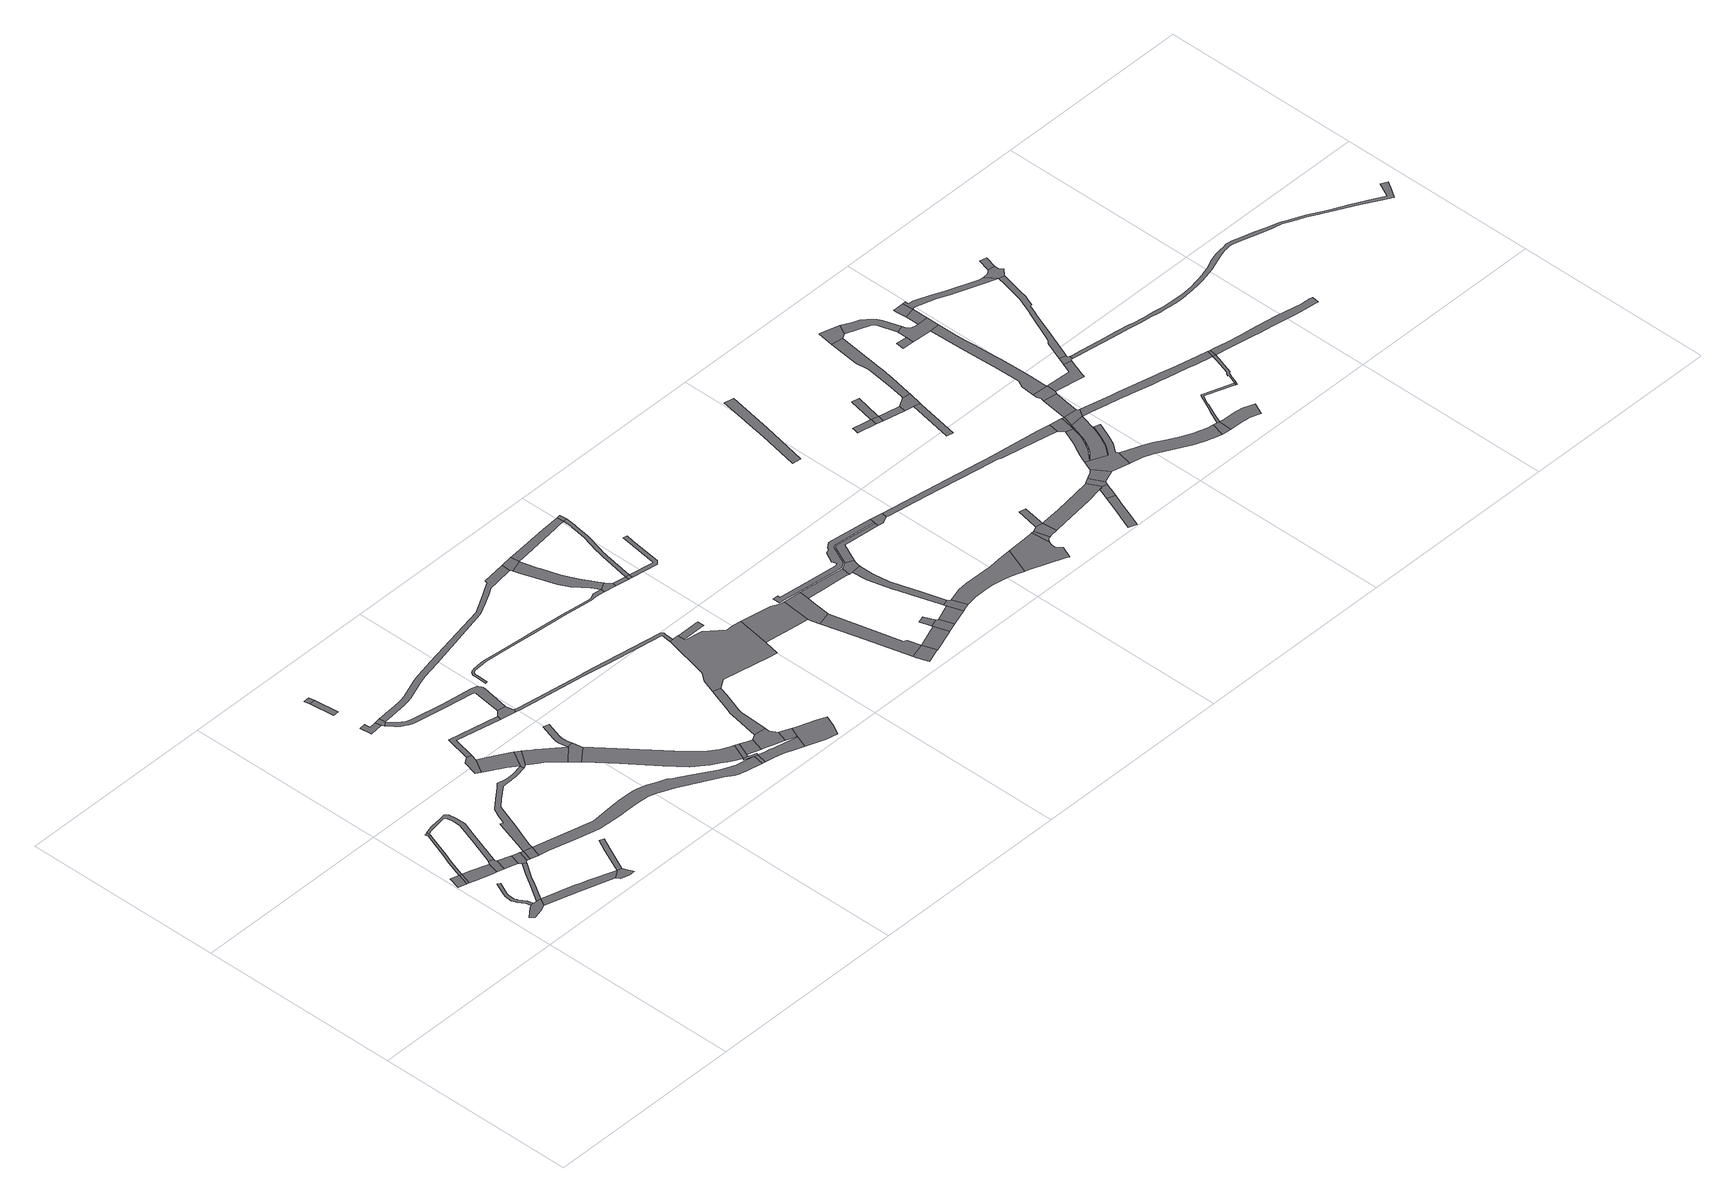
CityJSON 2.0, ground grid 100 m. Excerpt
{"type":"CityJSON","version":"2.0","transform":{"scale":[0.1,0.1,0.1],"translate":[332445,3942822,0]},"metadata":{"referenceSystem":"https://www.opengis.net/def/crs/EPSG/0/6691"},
"CityObjects":{
"road1":{"type":"Road","geometry":[{"type":"MultiSurface","lod":"1","boundaries":[[[0,1,2,3,4,5,6,7,8]]]}]},
"road2":{"type":"Road","attributes":{"RoadStructureAttribute.sectionType":"1"},"geometry":[{"type":"MultiSurface","lod":"1","boundaries":[[[9,10,11,12]]]}]},
"road3":{"type":"Road","attributes":{"RoadStructureAttribute.sectionType":"1"},"geometry":[{"type":"MultiSurface","lod":"1","boundaries":[[[13,14,15,16,17,18,19,20,21,22,23,24,25,26,27,28,29,30,31,32,33,34,5,4]]]}]},
"road4":{"type":"Road","geometry":[{"type":"MultiSurface","lod":"1","boundaries":[[[35,12,11,36]]]}]},
"road5":{"type":"Road","attributes":{"RoadStructureAttribute.sectionType":"1"},"geometry":[{"type":"MultiSurface","lod":"1","boundaries":[[[37,38,39,40,41,35,36]]]}]},
"road6":{"type":"Road","attributes":{"RoadStructureAttribute.sectionType":"1"},"geometry":[{"type":"MultiSurface","lod":"1","boundaries":[[[42,43,12,35,44,45,46,47,48]]]}]},
"road7":{"type":"Road","attributes":{"RoadStructureAttribute.sectionType":"1"},"geometry":[{"type":"MultiSurface","lod":"1","boundaries":[[[2,49,50,51,52,53,54,3]]]}]},
"road8":{"type":"Road","geometry":[{"type":"MultiSurface","lod":"1","boundaries":[[[39,55,56,57,58,59,40]]]}]},
"road9":{"type":"Road","attributes":{"RoadStructureAttribute.sectionType":"1"},"geometry":[{"type":"MultiSurface","lod":"1","boundaries":[[[60,61,62,63,2,1,64,65]]]}]},
"road10":{"type":"Road","attributes":{"RoadStructureAttribute.sectionType":"1"},"geometry":[{"type":"MultiSurface","lod":"1","boundaries":[[[56,55,66,67,68]]]}]},
"road11":{"type":"Road","geometry":[{"type":"MultiSurface","lod":"1","boundaries":[[[47,69,70,71,72,48]]]}]},
"road12":{"type":"Road","attributes":{"RoadStructureAttribute.sectionType":"1"},"geometry":[{"type":"MultiSurface","lod":"1","boundaries":[[[73,74,68,67,52,51,75,76]]]}]},
"road13":{"type":"Road","attributes":{"RoadStructureAttribute.sectionType":"1"},"geometry":[{"type":"MultiSurface","lod":"1","boundaries":[[[69,77,78,79,80,81,82,83,59,58,84,85,86,87,88,89,90,91,70]]]}]},
"road14":{"type":"Road","geometry":[{"type":"MultiSurface","lod":"1","boundaries":[[[92,93,73,76]]]}]},
"road15":{"type":"Road","geometry":[{"type":"MultiSurface","lod":"1","boundaries":[[[94,95,93,92]]]}]},
"road16":{"type":"Road","geometry":[{"type":"MultiSurface","lod":"1","boundaries":[[[96,97,98,99,100,60,65]]]}]},
"road17":{"type":"Road","attributes":{"RoadStructureAttribute.sectionType":"1"},"geometry":[{"type":"MultiSurface","lod":"1","boundaries":[[[100,101,102,103,104,105,60]]]}]},
"road18":{"type":"Road","attributes":{"RoadStructureAttribute.sectionType":"1"},"geometry":[{"type":"MultiSurface","lod":"1","boundaries":[[[106,107,108,109,110,111,112,113,114,115,116,117,118,119,120,121,122,123,124,125,126,93,95]]]}]},
"road19":{"type":"Road","geometry":[{"type":"MultiSurface","lod":"1","boundaries":[[[127,128,129,130,131,132]]]}]},
"road20":{"type":"Road","attributes":{"RoadStructureAttribute.sectionType":"1"},"geometry":[{"type":"MultiSurface","lod":"1","boundaries":[[[133,134,135,136,137,138,139,140,141]]]}]},
"road21":{"type":"Road","geometry":[{"type":"MultiSurface","lod":"1","boundaries":[[[142,143,144,145]]]}]},
"road22":{"type":"Road","attributes":{"function":"2","RoadStructureAttribute.sectionType":"1"},"geometry":[{"type":"MultiSurface","lod":"1","boundaries":[[[130,146,147,148,149,150,131]]]}]},
"road23":{"type":"Road","geometry":[{"type":"MultiSurface","lod":"1","boundaries":[[[143,142,151,152]]]}]},
"road24":{"type":"Road","geometry":[{"type":"MultiSurface","lod":"1","boundaries":[[[137,136,153,154,155]]]}]},
"road25":{"type":"Road","attributes":{"RoadStructureAttribute.sectionType":"1"},"geometry":[{"type":"MultiSurface","lod":"1","boundaries":[[[156,157,158,159,160,161,162,163,164,165,166,167,168,169,170,171,95,94,172,173,174,175,176,177,178,179,180,181,182,183,184,185,186,187,188,189,190]]]}]},
"road26":{"type":"Road","geometry":[{"type":"MultiSurface","lod":"1","boundaries":[[[149,148,115,114,191,192]]]}]},
"road27":{"type":"Road","attributes":{"RoadStructureAttribute.sectionType":"1"},"geometry":[{"type":"MultiSurface","lod":"1","boundaries":[[[193,194,195,196,127,132]]]}]},
"road28":{"type":"Road","attributes":{"function":"2","RoadStructureAttribute.sectionType":"1"},"geometry":[{"type":"MultiSurface","lod":"1","boundaries":[[[191,197,198,199,200,201,202,203,204,205,192]]]}]},
"road29":{"type":"Road","attributes":{"RoadStructureAttribute.sectionType":"1"},"geometry":[{"type":"MultiSurface","lod":"1","boundaries":[[[153,206,207,208,209,210,211,212,213,214,215,216,217,218,219,220,221,222,223,224,225,226,227,228,229,230,231,232,233,234,235,236,154]]]}]},
"road30":{"type":"Road","geometry":[{"type":"MultiSurface","lod":"1","boundaries":[[[237,238,239,201,200]]]}]},
"road31":{"type":"Road","attributes":{"RoadStructureAttribute.sectionType":"1"},"geometry":[{"type":"MultiSurface","lod":"1","boundaries":[[[239,240,241,242,243,244,245,246,247,248,249,250,251,201]]]}]},
"road32":{"type":"Road","geometry":[{"type":"MultiSurface","lod":"1","boundaries":[[[219,218,252,195,194,253,254]]]}]},
"road33":{"type":"Road","attributes":{"function":"2","RoadStructureAttribute.sectionType":"1"},"geometry":[{"type":"MultiSurface","lod":"1","boundaries":[[[255,256,257,258,259,260,261,262,263,264,265,266,267,268,269,270,271,272,273,274,238,237]]]}]},
"road34":{"type":"Road","attributes":{"RoadStructureAttribute.sectionType":"1"},"geometry":[{"type":"MultiSurface","lod":"1","boundaries":[[[275,276,277,278,264,279,280,190]]]}]},
"road35":{"type":"Road","geometry":[{"type":"MultiSurface","lod":"1","boundaries":[[[189,281,275,190]]]}]},
"road36":{"type":"Road","geometry":[{"type":"MultiSurface","lod":"1","boundaries":[[[265,264,278,282,283]]]}]},
"road37":{"type":"Road","attributes":{"function":"2","RoadStructureAttribute.sectionType":"1"},"geometry":[{"type":"MultiSurface","lod":"1","boundaries":[[[284,285,283,282,286,287,288]]]}]},
"road38":{"type":"Road","attributes":{"RoadStructureAttribute.sectionType":"1"},"geometry":[{"type":"MultiSurface","lod":"1","boundaries":[[[154,289,290,291,292,293,294,295,296,297,298,299,300,301,302,303,304,305,306,307,308,309,310,311,312,313,314,315,316,317,155]]]}]},
"road39":{"type":"Road","attributes":{"RoadStructureAttribute.sectionType":"1"},"geometry":[{"type":"MultiSurface","lod":"1","boundaries":[[[318,319,320,321,275,281,322,323,324,325,326]]]}]},
"road40":{"type":"Road","geometry":[{"type":"MultiSurface","lod":"1","boundaries":[[[327,288,287,328,329,330,331,332,333,334,335]]]}]},
"road41":{"type":"Road","attributes":{"RoadStructureAttribute.sectionType":"1"},"geometry":[{"type":"MultiSurface","lod":"1","boundaries":[[[253,336,337,338,339,340,341,342,343,344,345,346,347,348,349,350,351,352,353,354,355,356,357,358,254]]]}]},
"road42":{"type":"Road","attributes":{"function":"2","RoadStructureAttribute.sectionType":"1"},"geometry":[{"type":"MultiSurface","lod":"1","boundaries":[[[359,360,361,333,332]]]}]},
"road43":{"type":"Road","attributes":{"RoadStructureAttribute.sectionType":"1"},"geometry":[{"type":"MultiSurface","lod":"1","boundaries":[[[362,363,364,365,366,367,368,369,370,371,372,327,335]]]}]},
"road44":{"type":"Road","geometry":[{"type":"MultiSurface","lod":"1","boundaries":[[[373,374,375,360,359,326,325,376,377,378]]]}]},
"road45":{"type":"Road","attributes":{"RoadStructureAttribute.sectionType":"1"},"geometry":[{"type":"MultiSurface","lod":"1","boundaries":[[[379,380,381,382,383,384,385,386,387,388,389,390,391,392,393,394,395,396,397,398,399,400,401,402,403,404,405,406,407,408,409,410,411,412,413,414,415,416,417,418,419,420]]]}]},
"road46":{"type":"Road","geometry":[{"type":"MultiSurface","lod":"1","boundaries":[[[421,422,423,424,425,426,427,428,343,342,429,430,431,368,367,432,433,434,435,436]]]}]},
"road47":{"type":"Road","geometry":[{"type":"MultiSurface","lod":"1","boundaries":[[[426,437,438,427]]]}]},
"road48":{"type":"Road","geometry":[{"type":"MultiSurface","lod":"1","boundaries":[[[439,303,302,440,441]]]}]},
"road49":{"type":"Road","attributes":{"RoadStructureAttribute.sectionType":"1"},"geometry":[{"type":"MultiSurface","lod":"1","boundaries":[[[442,443,444,445,446,447,448,441,440,449,450,451,452,453,454,420]]]}]},
"road50":{"type":"Road","geometry":[{"type":"MultiSurface","lod":"1","boundaries":[[[455,442,420,419,456,457]]]}]},
"road51":{"type":"Road","attributes":{"RoadStructureAttribute.sectionType":"1"},"geometry":[{"type":"MultiSurface","lod":"1","boundaries":[[[456,458,459,460,461,457]]]}]},
"road52":{"type":"Road","geometry":[{"type":"MultiSurface","lod":"1","boundaries":[[[460,459,462,463]]]}]},
"road53":{"type":"Road","attributes":{"RoadStructureAttribute.sectionType":"1"},"geometry":[{"type":"MultiSurface","lod":"1","boundaries":[[[435,464,465,466,467,468,469,436]]]}]},
"road54":{"type":"Road","attributes":{"RoadStructureAttribute.sectionType":"1"},"geometry":[{"type":"MultiSurface","lod":"1","boundaries":[[[470,471,472,473,474,439,441,475,476,477,478]]]}]},
"road55":{"type":"Road","attributes":{"RoadStructureAttribute.sectionType":"1"},"geometry":[{"type":"MultiSurface","lod":"1","boundaries":[[[479,480,481,482,483,484,485,486,478,487,488,489,490,491,492,493,460,463]]]}]},
"road56":{"type":"Road","geometry":[{"type":"MultiSurface","lod":"1","boundaries":[[[494,495,496,497,498,499]]]}]},
"road57":{"type":"Road","attributes":{"RoadStructureAttribute.sectionType":"1"},"geometry":[{"type":"MultiSurface","lod":"1","boundaries":[[[462,500,501,502,503,504,505,506,507,463]]]}]},
"road58":{"type":"Road","attributes":{"RoadStructureAttribute.sectionType":"1"},"geometry":[{"type":"MultiSurface","lod":"1","boundaries":[[[508,509,510,511,512,513,498,497]]]}]},
"road59":{"type":"Road","geometry":[{"type":"MultiSurface","lod":"1","boundaries":[[[511,514,515,516,517,467,466,512]]]}]},
"road60":{"type":"Road","geometry":[{"type":"MultiSurface","lod":"1","boundaries":[[[470,478,486,518]]]}]},
"road61":{"type":"Road","attributes":{"RoadStructureAttribute.sectionType":"1"},"geometry":[{"type":"MultiSurface","lod":"1","boundaries":[[[496,519,520,521,522,497]]]}]},
"road62":{"type":"Road","geometry":[{"type":"MultiSurface","lod":"1","boundaries":[[[523,524,525,526]]]}]},
"road63":{"type":"Road","geometry":[{"type":"MultiSurface","lod":"1","boundaries":[[[527,526,525,521,520,528]]]}]},
"road64":{"type":"Road","attributes":{"RoadStructureAttribute.sectionType":"1"},"geometry":[{"type":"MultiSurface","lod":"1","boundaries":[[[529,516,515,530,531,532,533,534]]]}]},
"road65":{"type":"Road","attributes":{"function":"2","RoadStructureAttribute.sectionType":"1"},"geometry":[{"type":"MultiSurface","lod":"1","boundaries":[[[535,536,527,528]]]}]},
"road66":{"type":"Road","geometry":[{"type":"MultiSurface","lod":"1","boundaries":[[[537,538,539,536,535,540,541]]]}]},
"road67":{"type":"Road","attributes":{"RoadStructureAttribute.sectionType":"1"},"geometry":[{"type":"MultiSurface","lod":"1","boundaries":[[[542,543,544,545,546,539,538,547,548,549,550,551,552,553,554,555]]]}]},
"road68":{"type":"Road","attributes":{"RoadStructureAttribute.sectionType":"1"},"geometry":[{"type":"MultiSurface","lod":"1","boundaries":[[[556,557,558,559,560,561,562,563,564,565,566,567,568,569,570,571,572,573,574,575,576,577]]]}]},
"road69":{"type":"Road","geometry":[{"type":"MultiSurface","lod":"1","boundaries":[[[554,578,579,580,581,534,533,555]]]}]},
"road70":{"type":"Road","attributes":{"RoadStructureAttribute.sectionType":"1"},"geometry":[{"type":"MultiSurface","lod":"1","boundaries":[[[580,582,583,584,585,586,587,581]]]}]},
"road71":{"type":"Road","attributes":{"function":"2","RoadStructureAttribute.sectionType":"1"},"geometry":[{"type":"MultiSurface","lod":"1","boundaries":[[[588,589,590,591,537,541,592,593,594,595,596,597,598,599,600]]]}]},
"road72":{"type":"Road","geometry":[{"type":"MultiSurface","lod":"1","boundaries":[[[601,556,577,585,584,602,603,604]]]}]},
"road73":{"type":"Road","geometry":[{"type":"MultiSurface","lod":"1","boundaries":[[[599,605,606,607,608,609,610,611,612,613,614,615,600]]]}]},
"road74":{"type":"Road","attributes":{"function":"3","RoadStructureAttribute.sectionType":"1"},"geometry":[{"type":"MultiSurface","lod":"1","boundaries":[[[616,613,612,617,618,619]]]}]},
"road75":{"type":"Road","geometry":[{"type":"MultiSurface","lod":"1","boundaries":[[[620,616,619,621,622,623,624]]]}]},
"road76":{"type":"Road","geometry":[{"type":"MultiSurface","lod":"1","boundaries":[[[623,625,626,627,628,624]]]}]},
"road77":{"type":"Road","attributes":{"RoadStructureAttribute.sectionType":"1"},"geometry":[{"type":"MultiSurface","lod":"1","boundaries":[[[629,630,631,632,633,634,635,636,637]]]}]},
"road78":{"type":"Road","attributes":{"function":"3","RoadStructureAttribute.sectionType":"1"},"geometry":[{"type":"MultiSurface","lod":"1","boundaries":[[[638,639,640,641,623,622,642,643,644,645,646,647]]]}]},
"road79":{"type":"Road","attributes":{"RoadStructureAttribute.sectionType":"1"},"geometry":[{"type":"MultiSurface","lod":"1","boundaries":[[[603,648,649,650,651,652,653,654,655,656,657,658,659,604]]]}]},
"road80":{"type":"Road","attributes":{"RoadStructureAttribute.sectionType":"1"},"geometry":[{"type":"MultiSurface","lod":"1","boundaries":[[[660,661,662,663,664,665,666,667]]]}]},
"road81":{"type":"Road","attributes":{"RoadStructureAttribute.sectionType":"1"},"geometry":[{"type":"MultiSurface","lod":"1","boundaries":[[[668,669,670,671,672,673,674]]]}]},
"road82":{"type":"Road","geometry":[{"type":"MultiSurface","lod":"1","boundaries":[[[675,676,668,674,673,677]]]}]},
"road83":{"type":"Road","attributes":{"RoadStructureAttribute.sectionType":"6"},"geometry":[{"type":"MultiSurface","lod":"1","boundaries":[[[662,678,679,680,647,681,682,683,684,663]]]}]},
"road84":{"type":"Road","attributes":{"RoadStructureAttribute.sectionType":"1"},"geometry":[{"type":"MultiSurface","lod":"1","boundaries":[[[676,685,686,687,688,668]]]}]},
"road85":{"type":"Road","geometry":[{"type":"MultiSurface","lod":"1","boundaries":[[[680,689,690,691,692,638,647]]]}]},
"road86":{"type":"Road","attributes":{"RoadStructureAttribute.sectionType":"1"},"geometry":[{"type":"MultiSurface","lod":"1","boundaries":[[[693,694,676,675,677]]]}]},
"road87":{"type":"Road","geometry":[{"type":"MultiSurface","lod":"1","boundaries":[[[695,696,697,692,691,698,699,700,701]]]}]},
"road88":{"type":"Road","attributes":{"RoadStructureAttribute.sectionType":"1"},"geometry":[{"type":"MultiSurface","lod":"1","boundaries":[[[702,703,704,705,706]]]}]},
"road89":{"type":"Road","geometry":[{"type":"MultiSurface","lod":"1","boundaries":[[[693,702,706,707,708,694]]]}]},
"road90":{"type":"Road","attributes":{"RoadStructureAttribute.sectionType":"1"},"geometry":[{"type":"MultiSurface","lod":"1","boundaries":[[[709,710,711,712,713,714,715,716,717,718,719,720,721,722,723,724,725,726,727,728,729]]]}]},
"road91":{"type":"Road","geometry":[{"type":"MultiSurface","lod":"1","boundaries":[[[730,731,732,733,734,735,736,737,738,739,740,741,715,714,742,743,701,700,744,745,746,747]]]}]},
"road92":{"type":"Road","attributes":{"function":"3","RoadStructureAttribute.sectionType":"1"},"geometry":[{"type":"MultiSurface","lod":"1","boundaries":[[[741,748,749,750,751,752,753,754,755,756,757,758,759,760,715]]]}]},
"road93":{"type":"Road","attributes":{"RoadStructureAttribute.sectionType":"1"},"geometry":[{"type":"MultiSurface","lod":"1","boundaries":[[[761,762,763,764,765,766,708,707,767,768,769,770,771]]]}]},
"road94":{"type":"Road","geometry":[{"type":"MultiSurface","lod":"1","boundaries":[[[772,773,656,655,709,729]]]}]},
"road95":{"type":"Road","attributes":{"RoadStructureAttribute.sectionType":"1"},"geometry":[{"type":"MultiSurface","lod":"1","boundaries":[[[772,774,753,775,773]]]}]},
"road96":{"type":"Road","geometry":[{"type":"MultiSurface","lod":"1","boundaries":[[[776,777,775,753,752]]]}]},
"road97":{"type":"Road","attributes":{"RoadStructureAttribute.sectionType":"1"},"geometry":[{"type":"MultiSurface","lod":"1","boundaries":[[[778,779,780,781,782,783,784,785,786,746,745,787,788,789,790,791,792,793,794,795]]]}]},
"road98":{"type":"Road","geometry":[{"type":"MultiSurface","lod":"1","boundaries":[[[796,797,798,799,800,761,771]]]}]},
"road99":{"type":"Road","attributes":{"function":"3","RoadStructureAttribute.sectionType":"1"},"geometry":[{"type":"MultiSurface","lod":"1","boundaries":[[[801,775,777,802]]]}]},
"road100":{"type":"Road","geometry":[{"type":"MultiSurface","lod":"1","boundaries":[[[803,804,805,806,807,808,801,802]]]}]},
"road101":{"type":"Road","geometry":[{"type":"MultiSurface","lod":"1","boundaries":[[[809,810,811,812,813]]]}]},
"road102":{"type":"Road","attributes":{"RoadStructureAttribute.sectionType":"1"},"geometry":[{"type":"MultiSurface","lod":"1","boundaries":[[[814,815,816,817,818,819,820,821,822,823,824,825,826,827,797,796]]]}]},
"road103":{"type":"Road","attributes":{"function":"3","RoadStructureAttribute.sectionType":"1"},"geometry":[{"type":"MultiSurface","lod":"1","boundaries":[[[828,829,830,831,832,833,834,806,805,835,836,837,838,839,840,841,842,843]]]}]},
"road104":{"type":"Road","geometry":[{"type":"MultiSurface","lod":"1","boundaries":[[[794,844,845,846,847,795]]]}]},
"road105":{"type":"Road","attributes":{"RoadStructureAttribute.sectionType":"1"},"geometry":[{"type":"MultiSurface","lod":"1","boundaries":[[[848,849,850,851,852,853,854,855,804,803]]]}]},
"road106":{"type":"Road","geometry":[{"type":"MultiSurface","lod":"1","boundaries":[[[842,856,857,858,859,860,861,862,863,819,818,813,812,811,843]]]}]},
"road107":{"type":"Road","attributes":{"function":"3","RoadStructureAttribute.sectionType":"1"},"geometry":[{"type":"MultiSurface","lod":"1","boundaries":[[[864,865,857,856,866]]]}]},
"road108":{"type":"Road","attributes":{"function":"3"},"geometry":[{"type":"MultiSurface","lod":"1","boundaries":[[[867,868,869,864,866]]]}]},
"road109":{"type":"Road","geometry":[{"type":"MultiSurface","lod":"1","boundaries":[[[845,870,871,872,873,874,875,876,877,878,879,880,881,882,883,846]]]}]},
"road110":{"type":"Road","geometry":[{"type":"MultiSurface","lod":"1","boundaries":[[[884,885,886,887,888,889,854,853,890,891]]]}]},
"road111":{"type":"Road","attributes":{"RoadStructureAttribute.sectionType":"1"},"geometry":[{"type":"MultiSurface","lod":"1","boundaries":[[[892,893,894,895,896,897,898,899,900,901,902,903,904,905,906,907,908,909,910,911,912,913,914,776,752]]]}]},
"road112":{"type":"Road","attributes":{"RoadStructureAttribute.sectionType":"1"},"geometry":[{"type":"MultiSurface","lod":"1","boundaries":[[[915,916,917,918,919,920,921,922,923,924,847,846,925,926,927,928,929,930,931,932,933,934,935]]]}]},
"road113":{"type":"Road","geometry":[{"type":"MultiSurface","lod":"1","boundaries":[[[935,936,937,915]]]}]},
"road114":{"type":"Road","attributes":{"RoadStructureAttribute.sectionType":"1"},"geometry":[{"type":"MultiSurface","lod":"1","boundaries":[[[938,939,940,941,942,943,944,889,888,945,946,947,948,949,950,951,952,953,954,955,956,957]]]}]},
"road115":{"type":"Road","attributes":{"RoadStructureAttribute.sectionType":"1"},"geometry":[{"type":"MultiSurface","lod":"1","boundaries":[[[958,959,960,961,962,957,963,964,965,966,967,968,969,970,971,972,867,866]]]}]},
"road116":{"type":"Road","attributes":{"RoadStructureAttribute.sectionType":"1"},"geometry":[{"type":"MultiSurface","lod":"1","boundaries":[[[973,974,975,976,977,915,937,978,979,980,981,982,905]]]}]},
"road117":{"type":"Road","geometry":[{"type":"MultiSurface","lod":"1","boundaries":[[[982,983,906,905]]]}]},
"road118":{"type":"Road","geometry":[{"type":"MultiSurface","lod":"1","boundaries":[[[956,984,985,986,987,988,989,990,991,992,993,994,995,963,957]]]}]},
"road119":{"type":"Road","geometry":[{"type":"MultiSurface","lod":"1","boundaries":[[[996,991,990,997,998]]]}]},
"road120":{"type":"Road","attributes":{"RoadStructureAttribute.sectionType":"1"},"geometry":[{"type":"MultiSurface","lod":"1","boundaries":[[[999,1000,1001,1002,1003,1004,1005,1006,1007,1008,1009,1010,1011,983,982,1012,1013,1014,1015,1016,1017,1018,1019,1020,1021,1022,1023]]]}]},
"road121":{"type":"Road","geometry":[{"type":"MultiSurface","lod":"1","boundaries":[[[1024,1025,1026,1027,1028,1029,1030,1031,1032,1033,1034,1035,1036,1037,1038,1039,1040,1041,1042,1043,1044,1045,1046,1047,1048,1049,1050,1051,1052,1053,1054,1055,1056,1057,1058,1059,1060,1061,1062,1063,1064,1065,1066,1067,1068,1069,1070,1071,1072,1073,1074,1075,1076,1077,1078,1079,1080,1081,1082,1083,1084,1085,1086,1087,1088,1089,1090,1091,1092,1093,1094,1095,1096,1097,1098,1099,1100,1101,1102,1103,1104,1105,1106,1107,1108,1109,1110,1111,1112,1113,1114,1115,1116,1117,1118,1119,1120,1121,1122,1123,1124,884,891]]]}]}
},
"vertices":[
[132,171,0],[167,188,0],[187,224,0],[165,226,0],[147,228,0],[132,226,0],[118,220,0],[69,180,0],[86,161,0],
[26,587,0],[7,526,0],[47,515,0],[66,575,0],
[141,256,0],[119,290,0],[117,294,0],[114,300,0],[113,304,0],[113,306,0],[115,340,0],[118,351,0],[118,352,0],[148,414,0],[136,420,0],[135,421,0],[134,420,0],[104,357,0],[103,354,0],[100,343,0],[97,306,0],[98,301,0],[100,295,0],[103,287,0],[106,282,0],[127,250,0],
[78,571,0],[60,511,0],
[86,503,0],[169,479,0],[188,474,0],[204,531,0],[118,559,0],
[112,702,0],[97,661,0],[108,657,0],[125,702,0],[168,823,0],[173,835,0],[162,839,0],
[247,319,0],[264,348,0],[316,422,0],[300,433,0],[263,378,0],[228,324,0],
[224,463,0],[240,521,0],[237,528,0],[239,538,0],[216,544,0],
[538,113,0],[407,158,0],[373,170,0],[351,178,0],[339,135,0],[498,86,0],
[241,459,0],[288,445,0],[306,500,0],
[176,845,0],[173,857,0],[161,853,0],[158,852,0],
[344,487,0],[331,491,0],[319,427,0],[326,432,0],
[190,851,0],[288,867,0],[297,857,0],[301,828,0],[300,785,0],[267,688,0],[260,667,0],[289,684,0],[323,781,0],[324,829,0],[319,867,0],[306,880,0],[262,874,0],[259,874,0],[208,868,0],
[344,428,0],[359,482,0],
[386,418,0],[404,472,0],
[500,83,0],[510,68,0],[551,53,0],[581,57,0],[560,106,0],
[618,229,0],[646,287,0],[625,296,0],[595,235,0],[579,202,0],
[409,492,0],[421,524,0],[457,617,0],[469,651,0],[502,742,0],[540,772,0],[604,822,0],[689,824,0],[750,837,0],[748,856,0],[689,845,0],[649,843,0],[602,853,0],[583,834,0],[526,790,0],[473,749,0],[457,714,0],[437,665,0],[421,670,0],[418,661,0],[367,504,0],
[636,1058,0],[608,1041,0],[587,963,0],[609,950,0],[652,1020,0],[660,1052,0],
[472,1507,0],[472,1506,0],[478,1451,0],[543,1458,0],[540,1488,0],[505,1484,0],[502,1511,0],[502,1513,0],[472,1510,0],
[472,1770,0],[443,1767,0],[456,1646,0],[486,1649,0],
[636,933,0],[703,892,0],[749,858,0],[796,937,0],[720,983,0],
[469,1799,0],[439,1797,0],
[552,1445,0],[572,1461,0],[569,1491,0],
[1402,191,0],[1367,200,0],[1324,216,0],[1294,230,0],[1201,289,0],[1140,326,0],[1124,337,0],[1104,351,0],[1065,367,0],[1020,386,0],[977,399,0],[952,405,0],[886,408,0],[830,405,0],[702,397,0],[545,436,0],[435,407,0],[563,374,0],[653,351,0],[685,344,0],[807,338,0],[848,339,0],[880,339,0],[909,340,0],[970,335,0],[1005,323,0],[1085,288,0],[1102,279,0],[1273,186,0],[1312,161,0],[1334,152,0],[1338,151,0],[1367,142,0],[1445,128,0],[1454,181,0],
[768,847,0],[821,919,0],
[688,1164,0],[911,1119,0],[915,1139,0],[668,1188,0],
[811,816,0],[832,801,0],[880,756,0],[903,730,0],[973,791,0],[915,843,0],[868,882,0],[861,888,0],[839,906,0],
[577,1413,0],[596,1394,0],[604,1388,0],[612,1383,0],[625,1376,0],[640,1370,0],[657,1365,0],[810,1337,0],[948,1317,0],[963,1310,0],[962,1305,0],[943,1170,0],[942,1166,0],[983,1159,0],[984,1164,0],[1009,1299,0],[1009,1304,0],[1009,1309,0],[1006,1316,0],[1003,1322,0],[998,1329,0],[995,1333,0],[973,1339,0],[814,1362,0],[663,1389,0],[648,1394,0],[635,1399,0],[624,1405,0],[618,1409,0],[613,1413,0],[596,1430,0],
[939,688,0],[1013,746,0],[1002,797,0],
[996,825,0],[995,839,0],[995,852,0],[997,861,0],[999,867,0],[1024,946,0],[995,955,0],[970,876,0],[968,868,0],[966,854,0],[965,838,0],[967,821,0],
[942,1165,0],[988,1103,0],[991,1118,0],
[946,680,0],[1043,562,0],[1109,477,0],[1155,420,0],[1224,334,0],[1292,280,0],[1328,257,0],[1354,239,0],[1383,222,0],[1415,208,0],[1451,290,0],[1431,299,0],[1392,316,0],[1337,357,0],[1285,415,0],[1195,526,0],[1162,567,0],[1133,600,0],[1039,715,0],[1022,736,0],
[1472,176,0],[1476,187,0],[1459,193,0],[1437,201,0],[1411,199,0],[1455,184,0],
[1462,125,0],
[1441,212,0],[1471,281,0],
[1502,267,0],[1492,272,0],[1444,211,0],[1508,191,0],[1528,257,0],
[702,1474,0],[726,1477,0],[754,1484,0],[847,1518,0],[870,1526,0],[893,1532,0],[987,1551,0],[1342,1632,0],[1406,1663,0],[1421,1670,0],[1456,1690,0],[1492,1711,0],[1543,1719,0],[1630,1732,0],[1632,1776,0],[1511,1761,0],[1509,1746,0],[1494,1738,0],[1461,1720,0],[1436,1706,0],[1338,1652,0],[981,1581,0],[887,1561,0],[882,1560,0],[861,1555,0],[837,1546,0],[745,1513,0],[720,1507,0],[698,1504,0],
[1599,146,0],[1552,158,0],[1532,163,0],[1508,168,0],[1503,118,0],[1551,105,0],[1612,82,0],[1646,70,0],[1670,133,0],
[1556,272,0],[1534,183,0],[1537,182,0],[1557,176,0],[1612,158,0],[1617,156,0],[1636,211,0],[1614,247,0],[1616,267,0],
[998,1101,0],[1010,1100,0],[1341,1051,0],[1364,1047,0],[1467,1030,0],[1759,983,0],[1753,935,0],[1769,934,0],[1774,983,0],[1774,985,0],[1774,986,0],[1773,989,0],[1772,990,0],[1772,991,0],[1771,993,0],[1770,994,0],[1767,996,0],[1764,997,0],[1760,999,0],[1477,1044,0],[1366,1062,0],[1344,1065,0],[1020,1113,0],
[1671,137,0],[1692,188,0],[1655,204,0],
[1618,290,0],[1624,413,0],[1627,428,0],[1634,446,0],[1663,530,0],[1678,576,0],[1640,589,0],[1628,554,0],[1596,460,0],[1589,440,0],[1585,422,0],
[1846,129,0],[1796,149,0],[1720,177,0],[1736,36,0],[1796,22,0],[1822,68,0],
[1757,1374,0],[1730,1361,0],[1702,1364,0],[1575,1379,0],[1403,1395,0],[1338,1402,0],[1230,1412,0],[1138,1421,0],[1116,1421,0],[1070,1417,0],[1063,1416,0],[1057,1414,0],[1053,1412,0],[1048,1409,0],[1043,1403,0],[1041,1399,0],[1039,1394,0],[1038,1391,0],[1038,1379,0],[1037,1319,0],[1047,1319,0],[1048,1379,0],[1048,1390,0],[1048,1391,0],[1050,1394,0],[1051,1397,0],[1055,1401,0],[1058,1403,0],[1061,1405,0],[1066,1406,0],[1071,1407,0],[1116,1411,0],[1138,1411,0],[1223,1403,0],[1337,1392,0],[1401,1385,0],[1574,1369,0],[1696,1355,0],[1729,1351,0],[1754,1354,0],[1796,1348,0],[1799,1367,0],
[2007,809,0],[1968,808,0],[1943,830,0],[1890,877,0],[1803,891,0],[1802,898,0],[1802,933,0],[1799,933,0],[1753,934,0],[1697,700,0],[1665,659,0],[1727,608,0],[1963,563,0],[2004,556,0],[2018,637,0],[2046,802,0],
[1922,898,0],[1922,933,0],
[1692,1783,0],[1635,1718,0],[1697,1740,0],
[1837,1388,0],[1785,1481,0],[1785,1482,0],[1752,1557,0],[1723,1647,0],[1722,1651,0],[1702,1722,0],[1648,1679,0],[1669,1618,0],[1700,1523,0],[1726,1472,0],[1754,1437,0],[1779,1405,0],
[1838,1386,0],[1858,1338,0],[1861,1358,0],
[1893,1332,0],[1926,1327,0],[1929,1347,0],[1891,1353,0],
[1944,1324,0],[1947,1344,0],
[2183,614,0],[2206,611,0],[2244,606,0],[2261,754,0],[2241,756,0],[2201,777,0],
[2009,1811,0],[1973,1808,0],[1915,1803,0],[1730,1787,0],[1709,1785,0],[1758,1747,0],[1956,1771,0],[1976,1773,0],[2012,1776,0],
[1974,1497,0],[1976,1509,0],[1979,1522,0],[1985,1543,0],[2011,1639,0],[2024,1716,0],[2026,1726,0],[2030,1777,0],[2008,1729,0],[2008,1728,0],[1993,1643,0],[1968,1551,0],[1962,1527,0],[1959,1512,0],[1957,1501,0],
[2395,52,0],[2458,74,0],[2471,78,0],[2447,146,0],[2371,125,0],[2376,106,0],
[2076,1304,0],[2093,1320,0],[2116,1485,0],[2121,1518,0],[2101,1521,0],[2097,1493,0],[2074,1330,0],[2069,1325,0],
[2428,212,0],[2413,219,0],[2368,401,0],[2327,567,0],[2259,549,0],[2303,383,0],
[2338,647,0],[2343,694,0],[2349,744,0],[2265,753,0],
[2027,1812,0],
[2585,117,0],[2592,120,0],[2568,191,0],[2467,153,0],
[2580,264,0],[2547,253,0],[2565,199,0],[2603,211,0],
[2616,206,0],[2639,136,0],
[2525,723,0],[2449,686,0],[2521,679,0],[2559,675,0],[2572,673,0],[2579,717,0],
[2725,165,0],[2700,237,0],
[2741,251,0],[2728,260,0],[2696,252,0],[2742,170,0],[2768,178,0],
[2598,594,0],[2628,471,0],[2633,455,0],[2653,393,0],[2693,265,0],[2692,382,0],[2669,460,0],[2651,522,0],[2648,537,0],[2645,554,0],[2640,602,0],[2640,659,0],[2641,677,0],[2590,670,0],
[2887,844,0],[2662,871,0],[2634,853,0],[2629,841,0],[2607,833,0],[2581,781,0],[2589,758,0],[2573,750,0],[2528,755,0],[2457,764,0],[2283,784,0],[2268,786,0],[2268,799,0],[2243,800,0],[2242,764,0],[2269,761,0],[2526,731,0],[2578,725,0],[2608,740,0],[2654,836,0],[2668,845,0],[2884,819,0],
[2643,693,0],[2646,705,0],[2651,717,0],[2614,734,0],
[2696,813,0],[2720,810,0],[2881,793,0],[2883,811,0],[2670,837,0],[2659,830,0],
[3064,278,0],[3010,273,0],[2859,275,0],[2809,269,0],[2792,183,0],[2825,188,0],[2884,189,0],[2929,187,0],[2954,183,0],[3000,174,0],[3050,159,0],[3082,147,0],[3134,284,0],
[2932,836,0],[2908,790,0],[2944,805,0],[2949,834,0],
[3105,139,0],[3258,81,0],[3277,73,0],[3302,132,0],[3289,145,0],[3281,161,0],[3281,179,0],[3288,199,0],[3281,291,0],[3265,289,0],[3222,287,0],
[3293,292,0],[3301,212,0],[3305,216,0],[3314,218,0],
[3321,304,0],[3328,222,0],[3364,226,0],[3355,298,0],[3321,305,0],
[3358,315,0],[3377,413,0],[3342,419,0],[3329,350,0],
[2991,1654,0],[2989,1643,0],[2971,1529,0],[2929,1322,0],[2971,1317,0],[3021,1553,0],[3037,1639,0],[3064,1783,0],[3015,1792,0],
[3665,339,0],[3657,335,0],[3464,310,0],[3371,300,0],[3426,234,0],[3553,249,0],[3591,255,0],[3671,269,0],[3686,273,0],[3697,276,0],
[2960,802,0],[3096,782,0],[3227,760,0],[3430,727,0],[3525,712,0],[3547,704,0],[3650,684,0],[3826,650,0],[3835,701,0],[3774,711,0],[3499,747,0],[3463,753,0],
[3644,70,0],[3667,131,0],[3692,195,0],[3654,209,0],[3626,137,0],[3608,91,0],[3580,20,0],[3619,5,0],
[3355,1270,0],[3320,1277,0],[3261,1289,0],[3259,1277,0],[3254,1255,0],[3348,1235,0],[3351,1249,0],
[3388,1247,0],[3391,1262,0],[3384,1228,0],
[3709,238,0],[3712,246,0],[3720,267,0],[3696,273,0],[3695,271,0],[3675,265,0],[3658,220,0],
[3394,1277,0],[3418,1398,0],[3382,1406,0],[3356,1277,0],
[3724,277,0],[3726,281,0],[3728,285,0],[3692,353,0],
[3490,1206,0],[3497,1240,0],
[3734,378,0],[3726,371,0],[3698,356,0],[3731,286,0],[3736,288,0],[3793,311,0],[3741,385,0],
[3535,1196,0],[3491,968,0],[3524,961,0],[3567,1182,0],[3569,1190,0],
[3583,1261,0],[3545,1268,0],
[3846,621,0],[3817,547,0],[3793,504,0],[3787,491,0],[3767,449,0],[3761,433,0],[3784,424,0],[3786,430,0],[3788,434,0],[3796,442,0],[3817,464,0],[3829,479,0],[3830,481,0],[3834,488,0],[3847,511,0],[3852,520,0],[3858,531,0],[3863,542,0],[3870,562,0],[3878,593,0],[3883,612,0],
[3925,423,0],[3948,469,0],[3949,470,0],[3974,532,0],[3979,548,0],[3950,556,0],[3946,542,0],[3921,482,0],[3918,475,0],[3899,440,0],[3860,388,0],[3856,391,0],[3749,404,0],[3744,391,0],[3865,295,0],[3882,291,0],[3899,369,0],[3894,383,0],
[3895,442,0],[3912,476,0],[3917,484,0],[3941,543,0],[3966,636,0],[3893,630,0],[3879,577,0],[3875,560,0],[3863,526,0],[3841,487,0],[3835,476,0],[3821,458,0],[3796,435,0],
[3594,1715,0],[3573,1556,0],[3580,1493,0],[3576,1461,0],[3561,1348,0],[3547,1276,0],[3586,1276,0],[3607,1384,0],[3618,1447,0],[3622,1474,0],[3652,1707,0],
[3888,632,0],[3898,690,0],
[3892,631,0],[3911,687,0],
[3992,674,0],[3980,685,0],
[4269,203,0],[4236,212,0],[4206,223,0],[4177,235,0],[4148,250,0],[4096,279,0],[4046,308,0],[4001,329,0],[3982,337,0],[3944,277,0],[3993,258,0],[4147,177,0],[4168,167,0],[4202,153,0],[4231,143,0],[4258,136,0],[4280,131,0],[4297,198,0],
[3676,1721,0],[3703,1772,0],[3621,1794,0],[3608,1798,0],[3599,1754,0],
[3931,822,0],[3998,812,0],
[4005,827,0],[4008,875,0],[4005,875,0],[3928,881,0],[3926,856,0],[3934,839,0],
[3781,1518,0],[3778,1478,0],[3834,1475,0],[3836,1506,0],[3837,1515,0],
[3799,1675,0],[3806,1665,0],[3811,1655,0],[3814,1648,0],[3839,1566,0],[3874,1577,0],[3847,1661,0],[3842,1671,0],[3836,1683,0],[3828,1694,0],[3819,1704,0],[3810,1713,0],[3787,1731,0],[3755,1746,0],
[3940,1340,0],[3942,1275,0],[3946,1178,0],[3948,1128,0],[3949,1118,0],[3951,983,0],[3933,947,0],[4006,928,0],[4006,980,0],[4002,1129,0],[3999,1167,0],[3993,1275,0],[3990,1323,0],[3987,1370,0],[3986,1469,0],[3936,1468,0],
[4303,128,0],[4325,126,0],[4330,192,0],[4318,194,0],
[4154,801,0],[4157,802,0],[4164,822,0],[4178,861,0],[4182,872,0],[4194,908,0],[4156,916,0],[4137,869,0],
[3986,1535,0],[3930,1535,0],[3917,1537,0],[3905,1540,0],[3900,1541,0],[3892,1545,0],[3887,1550,0],[3880,1557,0],
[3930,1604,0],[3932,1547,0],[3985,1614,0],
[3982,1671,0],[3927,1670,0],[3928,1646,0],
[4357,124,0],[4383,123,0],[4402,122,0],[4417,120,0],[4435,118,0],[4485,101,0],[4514,161,0],[4495,169,0],[4466,178,0],[4453,182,0],[4436,185,0],[4419,187,0],[4392,188,0],[4364,189,0],
[4211,933,0],[4205,935,0],[4203,938,0],[4201,941,0],[4202,945,0],[4172,958,0],[4198,915,0],[4209,914,0],
[4012,628,0],[4095,610,0],[4152,597,0],[4197,587,0],[4213,583,0],[4248,575,0],[4315,560,0],[4356,551,0],[4386,544,0],[4490,521,0],[4525,512,0],[4551,507,0],[4583,500,0],[4615,495,0],[4624,532,0],[4540,550,0],[4447,571,0],[4390,584,0],[4374,588,0],[4275,610,0],[4208,625,0],[4182,631,0],[4152,638,0],
[4553,314,0],[4491,335,0],[4409,364,0],[4402,364,0],[4398,359,0],[4372,306,0],[4371,304,0],[4364,290,0],[4349,260,0],[4340,242,0],[4347,234,0],[4358,259,0],[4377,299,0],[4382,310,0],[4403,349,0],[4405,352,0],[4407,353,0],[4411,352,0],[4418,349,0],[4532,309,0],[4548,303,0],
[4555,300,0],[4560,312,0],
[4364,1444,0],[4354,1400,0],[4337,1330,0],[4302,1247,0],[4295,1232,0],[4225,1068,0],[4209,1054,0],[4210,964,0],[4233,1023,0],[4272,1119,0],[4309,1211,0],[4315,1226,0],[4333,1272,0],[4343,1272,0],[4358,1307,0],[4365,1326,0],[4375,1368,0],[4398,1470,0],[4401,1479,0],[4374,1486,0],
[3997,1622,0],[4099,1590,0],[4163,1563,0],[4321,1503,0],[4338,1498,0],[4334,1536,0],[4324,1537,0],[4315,1538,0],[4303,1542,0],[4164,1594,0],[4105,1620,0],[4032,1648,0],[4025,1652,0],[3998,1654,0],[3998,1672,0],
[4606,465,0],[4581,385,0],[4573,378,0],[4567,365,0],[4572,363,0],[4578,361,0],[4580,360,0],[4585,374,0],[4592,373,0],[4629,492,0],
[4637,529,0],
[4403,1482,0],[4431,1512,0],[4424,1521,0],[4418,1532,0],[4417,1540,0],[4417,1544,0],[4417,1551,0],[4381,1554,0],[4374,1546,0],[4365,1541,0],[4356,1538,0],[4346,1537,0],
[4384,1561,0],[4434,1610,0],[4401,1620,0],
[5173,443,0],[5156,446,0],[5139,447,0],[5133,447,0],[5112,448,0],[5073,456,0],[5032,465,0],[4989,473,0],[4883,489,0],[4828,496,0],[4790,501,0],[4720,511,0],[4660,524,0],[4711,478,0],[4757,471,0],[4803,462,0],[4824,459,0],[4858,452,0],[4926,441,0],[4963,435,0],[5003,428,0],[5046,422,0],[5120,412,0],[5155,407,0],[5167,405,0],
[4219,913,0],[4245,909,0],[4306,901,0],[4376,891,0],[4455,879,0],[4514,870,0],[4561,861,0],[4570,860,0],[4590,857,0],[4627,853,0],[4656,848,0],[4677,845,0],[4695,843,0],[4697,843,0],[4721,840,0],[4725,840,0],[4745,838,0],[4762,837,0],[4788,836,0],[4820,838,0],[4855,840,0],[4861,841,0],[4886,844,0],[4892,845,0],[4910,847,0],[4937,851,0],[4962,857,0],[4970,859,0],[4991,864,0],[5015,871,0],[5076,892,0],[5087,896,0],[5115,906,0],[5136,911,0],[5138,911,0],[5158,915,0],[5174,917,0],[5185,917,0],[5197,916,0],[5213,911,0],[5327,878,0],[5374,864,0],[5399,859,0],[5421,854,0],[5433,849,0],[5457,838,0],[5488,825,0],[5528,807,0],[5556,791,0],[5641,747,0],[5740,693,0],[5815,651,0],[5870,622,0],[5894,659,0],[5922,706,0],[5892,724,0],[5856,651,0],[5778,690,0],[5711,725,0],[5619,772,0],[5537,815,0],[5474,844,0],[5442,859,0],[5440,860,0],[5427,865,0],[5364,885,0],[5311,902,0],[5244,921,0],[5206,933,0],[5192,935,0],[5176,936,0],[5160,933,0],[5129,929,0],[5114,926,0],[5102,924,0],[5057,910,0],[5039,904,0],[5009,891,0],[4983,883,0],[4963,877,0],[4961,876,0],[4936,871,0],[4909,865,0],[4882,861,0],[4862,858,0],[4860,858,0],[4838,856,0],[4818,855,0],[4775,856,0],[4749,857,0],[4705,860,0],[4673,864,0],[4658,866,0],[4603,874,0],[4542,882,0],[4530,887,0],[4457,897,0],[4395,906,0],[4275,922,0],[4241,927,0],[4221,930,0]
]}
